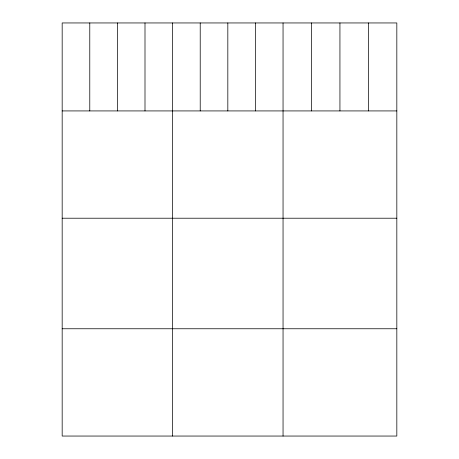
<?xml version="1.0" encoding="UTF-8"?>
<svg xmlns="http://www.w3.org/2000/svg" width="459" height="459" viewBox="0 0 459 459"><rect width="100%" height="100%" fill="white"/><g stroke="black" fill="none" stroke-linecap="round" stroke-linejoin="round"><path stroke-width="0.69" d="M396.828 110.923L396.828 436.05L62.172 436.05L62.172 22.95L396.828 22.95L396.828 110.923L62.172 110.923M62.172 218.214L396.828 218.214M62.172 328.759L396.828 328.759M368.382 22.95L368.382 110.923M339.935 22.95L339.935 110.923M311.495 22.95L311.495 110.923M283.048 22.95L283.048 436.05M255.433 22.95L255.433 110.923M227.825 22.95L227.825 110.923M200.216 22.95L200.216 110.923M172.607 22.95L172.607 436.05M144.998 22.95L144.998 110.923M117.389 22.95L117.389 110.923M89.78 22.95L89.78 110.923"/></g></svg>
